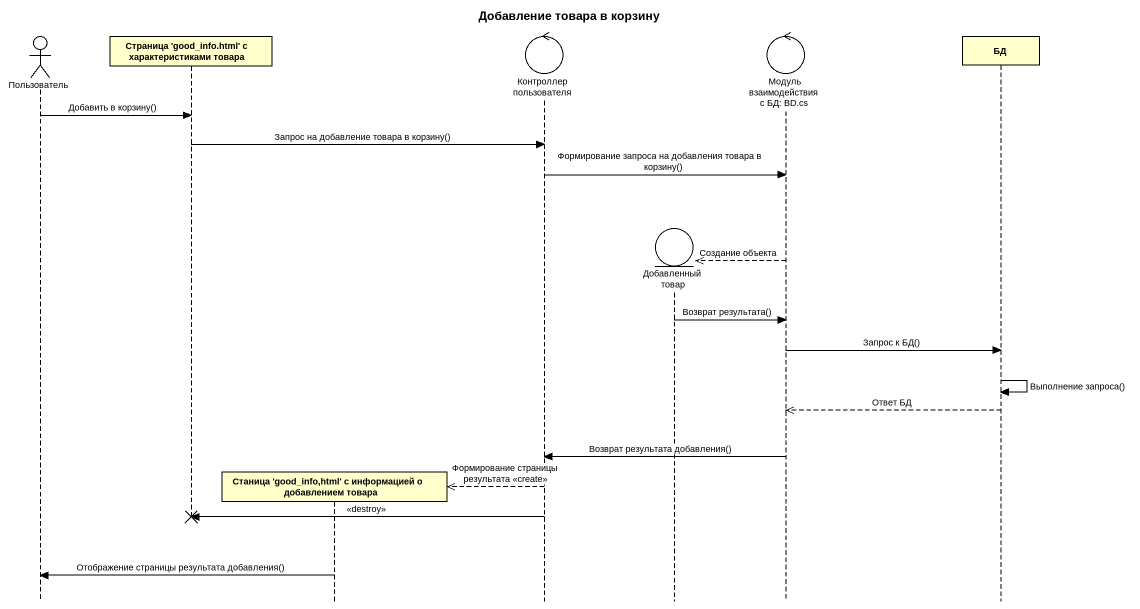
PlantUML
@startuml
title Добавление товара в корзину
hide footbox
actor Пользователь
participant "Страница 'good_info.html' с характеристиками товара" as Страница_good_info_html_с
participant "Станица 'good_info,html' c информацией о добавлением товара" as Станица_good_info_html_c
control "Контроллер пользователя" as Контроллер_пользователя
entity "Добавленный товар" as Добавленный_товар
control "Модуль взаимодействия с БД: BD.cs" as Модуль_взаимодействия_с_БД
participant БД

Пользователь -> Страница_good_info_html_с : Добавить в корзину()
Страница_good_info_html_с -> Контроллер_пользователя : Запрос на добавление товара в корзину()
Контроллер_пользователя -> Модуль_взаимодействия_с_БД : Формирование запроса на добавления товара в корзину()
Модуль_взаимодействия_с_БД -->> Добавленный_товар ** : Создание объекта
Добавленный_товар -> Модуль_взаимодействия_с_БД : Возврат результата()
Модуль_взаимодействия_с_БД -> БД : Запрос к БД()
БД -> БД : Выполнение запроса()
БД -->> Модуль_взаимодействия_с_БД : Ответ БД
Модуль_взаимодействия_с_БД -> Контроллер_пользователя : Возврат результата добавления()
Контроллер_пользователя -->> Станица_good_info_html_c ** : Формирование страницы результата <<create>>
Контроллер_пользователя -> Страница_good_info_html_с !! : <<destroy>>
Станица_good_info_html_c -> Пользователь : Отображение страницы результата добавления()
@enduml
